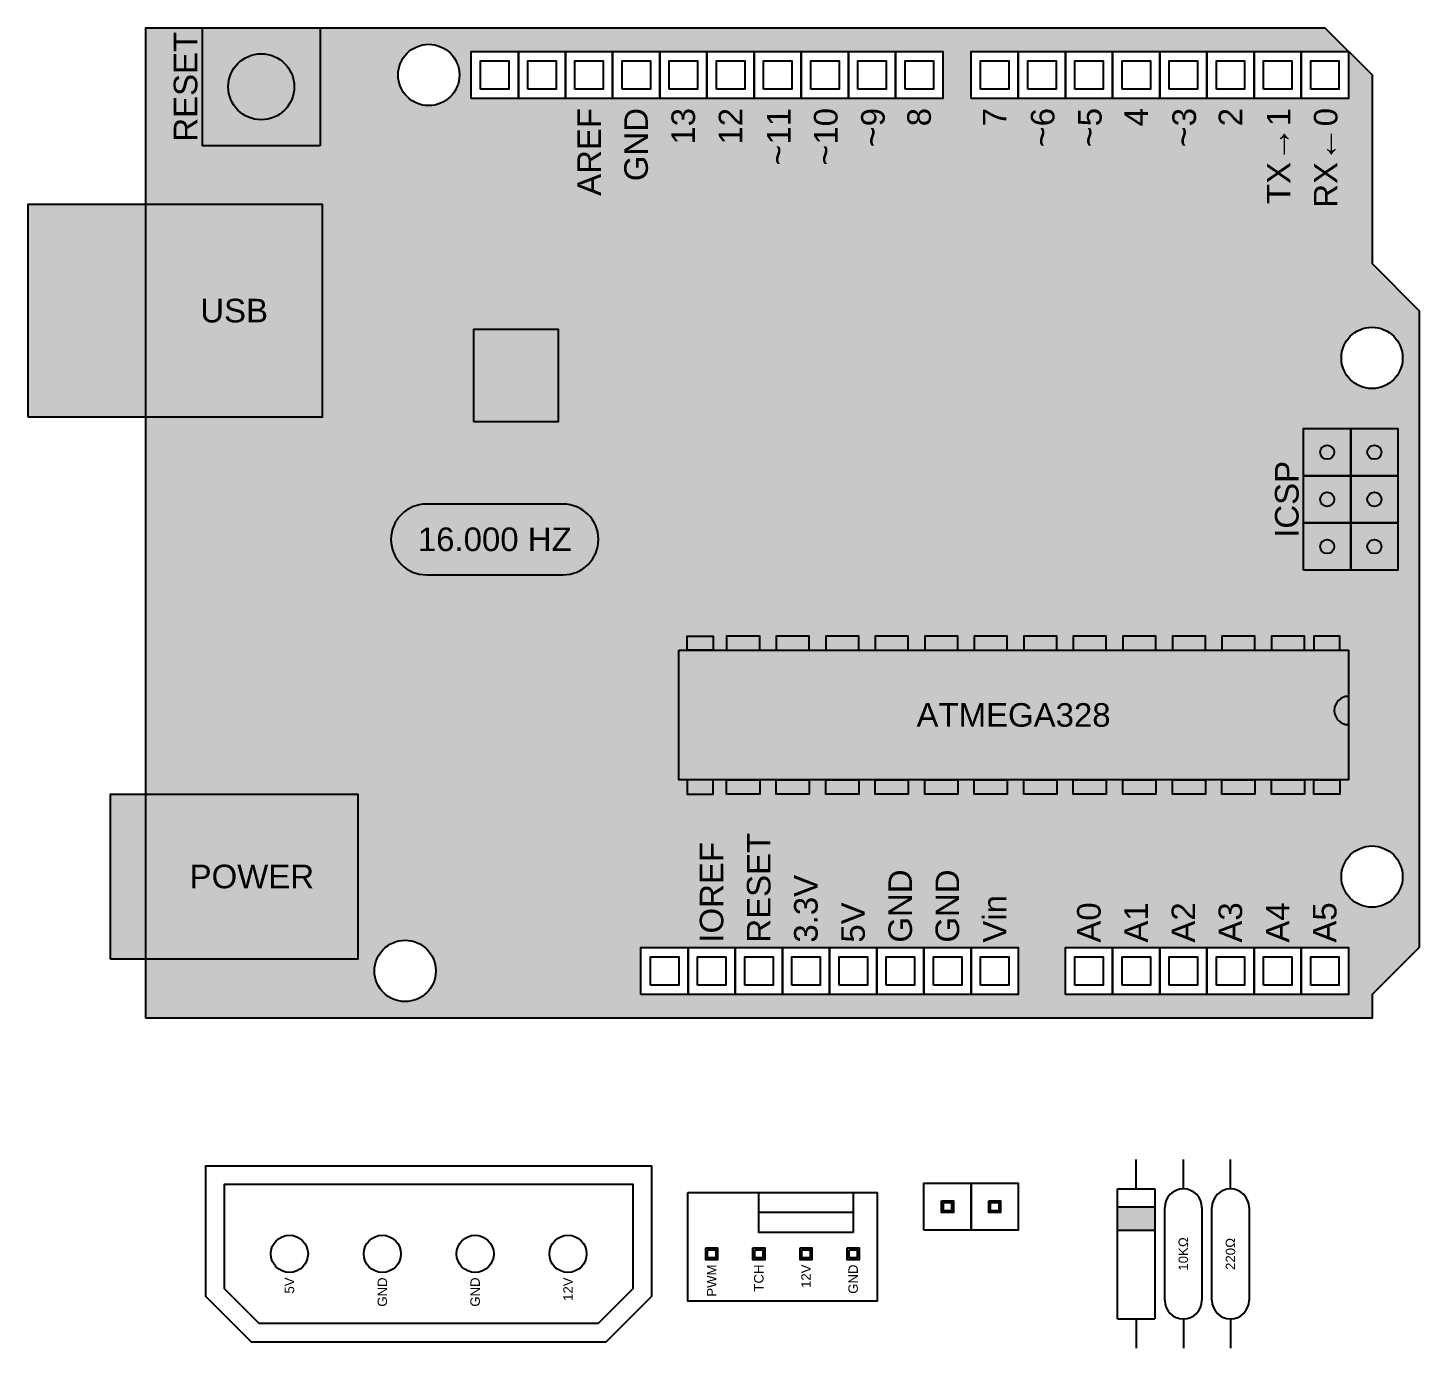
# Model space of a CAD drawing. Header units: millimetres. Extents: x -250 to 9600, y -5237 to 2121.
# Drawn here: x -250 to 2700, y -700 to 2100 of the extents above; entities that cross this region are included whole.
import ezdxf
from ezdxf.enums import TextEntityAlignment as Align

# ---------------------------------------------------------------- set-up
doc = ezdxf.new("R2010")
doc.units = ezdxf.units.MM
doc.styles.get("Standard").update_dxf_attribs({"font": 'arial.ttf'})

msp = doc.modelspace()

# ---------------------------------------------------------------- hatches: boundary and pattern name
h = msp.add_hatch(color=251)
h.dxf.hatch_style = 1
h.paths.add_polyline_path([(2550, 780), (1130, 780), (1130, 505), (2550, 505), (2550, 622.3, -1), (2550, 682.3)])
h.paths.add_polyline_path([(2550, 682.3, 1), (2550, 622.3)], flags=17)
h.paths.add_polyline_path([(2555, 1050), (2455, 1050), (2455, 950), (2555, 950)])
h.paths.add_polyline_path([(2490, 1000, -1), (2520, 1000, -1)], flags=16)
h.paths.add_polyline_path([(2655, 1050), (2555, 1050), (2555, 950), (2655, 950)])
h.paths.add_polyline_path([(2590, 1000, -1), (2620, 1000, -1)], flags=16)
h.paths.add_polyline_path([(2655, 1150), (2555, 1150), (2555, 1050), (2655, 1050)])
h.paths.add_polyline_path([(2590, 1100, -1), (2620, 1100, -1)], flags=16)
h.paths.add_polyline_path([(2555, 1150), (2455, 1150), (2455, 1050), (2555, 1050)])
h.paths.add_polyline_path([(2490, 1100, -1), (2520, 1100, -1)], flags=16)
h.paths.add_polyline_path([(2555, 1250), (2455, 1250), (2455, 1150), (2555, 1150)])
h.paths.add_polyline_path([(2490, 1200, -1), (2520, 1200, -1)], flags=16)
h.paths.add_polyline_path([(2655, 1250), (2555, 1250), (2555, 1150), (2655, 1150)])
h.paths.add_polyline_path([(2590, 1200, -1), (2620, 1200, -1)], flags=16)
h.paths.add_polyline_path([(875, 1460), (695, 1460), (695, 1265), (875, 1265)])
h.paths.add_polyline_path([(370, 2100), (120, 2100), (120, 1850), (370, 1850)])
h.paths.add_polyline_path([(175, 1975, -1), (315, 1975, -1)], flags=16)
h.paths.add_polyline_path([(450, 475), (0, 475), (0, 125), (450, 125)])
h.paths.add_polyline_path([(0, 475), (-75, 475), (-75, 125), (0, 125)])
h = msp.add_hatch(color=5)
h.dxf.hatch_style = 1
h.paths.add_polyline_path([(1750, 1950), (1750, 2050), (1850, 2050), (1950, 2050), (2050, 2050), (2150, 2050), (2250, 2050), (2350, 2050), (2450, 2050), (2550, 2050), (2500, 2100), (370, 2100), (370, 1850), (120, 1850), (120, 2100), (0, 2100), (0, 1725), (375, 1725), (375, 1275), (0, 1275), (0, 475), (450, 475), (450, 125), (0, 125), (0, 0), (2600, 0), (2600, 50), (2700, 150), (2700, 1500), (2600, 1600), (2600, 2000), (2550, 2050), (2550, 1950), (2450, 1950), (2350, 1950), (2250, 1950), (2150, 1950), (2050, 1950), (1950, 1950), (1850, 1950)])
h.paths.add_polyline_path([(1756.7, 810), (1826.7, 810), (1826.7, 780), (1861.7, 780), (1861.7, 810), (1931.7, 810), (1931.7, 780), (1966.7, 780), (1966.7, 810), (2036.7, 810), (2036.7, 780), (2071.7, 780), (2071.7, 810), (2141.7, 810), (2141.7, 780), (2176.7, 780), (2176.7, 810), (2246.7, 810), (2246.7, 780), (2281.7, 780), (2281.7, 810), (2351.7, 810), (2351.7, 780), (2386.7, 780), (2386.7, 810), (2456.7, 810), (2456.7, 780), (2476.7, 780), (2476.7, 810), (2531.7, 810), (2531.7, 780), (2550, 780), (2550, 505), (2531.7, 505), (2531.7, 475), (2476.7, 475), (2476.7, 505), (2456.7, 505), (2456.7, 475), (2386.7, 475), (2386.7, 505), (2351.7, 505), (2351.7, 475), (2281.7, 475), (2281.7, 505), (2246.7, 505), (2246.7, 475), (2176.7, 475), (2176.7, 505), (2141.7, 505), (2141.7, 475), (2071.7, 475), (2071.7, 505), (2036.7, 505), (2036.7, 475), (1966.7, 475), (1966.7, 505), (1931.7, 505), (1931.7, 475), (1861.7, 475), (1861.7, 505), (1826.7, 505), (1826.7, 475), (1756.7, 475), (1756.7, 505), (1721.7, 505), (1721.7, 475), (1651.7, 475), (1651.7, 505), (1616.7, 505), (1616.7, 475), (1546.7, 475), (1546.7, 505), (1511.7, 505), (1511.7, 475), (1441.7, 475), (1441.7, 505), (1406.7, 505), (1406.7, 475), (1336.7, 475), (1336.7, 505), (1301.7, 505), (1301.7, 475), (1231.7, 475), (1231.7, 505), (1203.3, 505), (1203.3, 475), (1148.3, 475), (1148.3, 505), (1130, 505), (1130, 780), (1148.3, 780), (1148.3, 810), (1203.3, 810), (1203.3, 780), (1231.7, 780), (1231.7, 810), (1301.7, 810), (1301.7, 780), (1336.7, 780), (1336.7, 810), (1406.7, 810), (1406.7, 780), (1441.7, 780), (1441.7, 810), (1511.7, 810), (1511.7, 780), (1546.7, 780), (1546.7, 810), (1616.7, 810), (1616.7, 780), (1651.7, 780), (1651.7, 810), (1721.7, 810), (1721.7, 780), (1756.7, 780)], flags=16)
h.paths.add_polyline_path([(1690, 1950), (1590, 1950), (1490, 1950), (1390, 1950), (1290, 1950), (1190, 1950), (1090, 1950), (990, 1950), (890, 1950), (790, 1950), (690, 1950), (690, 2050), (790, 2050), (890, 2050), (990, 2050), (1090, 2050), (1190, 2050), (1290, 2050), (1390, 2050), (1490, 2050), (1590, 2050), (1690, 2050)], flags=16)
h.paths.add_polyline_path([(2455, 1250), (2555, 1250), (2655, 1250), (2655, 1150), (2655, 1050), (2655, 950), (2555, 950), (2455, 950), (2455, 1050), (2455, 1150)], flags=16)
h.paths.add_polyline_path([(1670, 1970), (1610, 1970), (1610, 2030), (1670, 2030)], flags=0)
h.paths.add_polyline_path([(1570, 1970), (1510, 1970), (1510, 2030), (1570, 2030)], flags=0)
h.paths.add_polyline_path([(2520, 1200, -1), (2490, 1200, -1)], flags=0)
h.paths.add_polyline_path([(2520, 1100, -1), (2490, 1100, -1)], flags=0)
h.paths.add_polyline_path([(1470, 1970), (1410, 1970), (1410, 2030), (1470, 2030)], flags=0)
h.paths.add_polyline_path([(2520, 1000, -1), (2490, 1000, -1)], flags=0)
h.paths.add_polyline_path([(2535, 1400, -1), (2665, 1400, -1)], flags=16)
h.paths.add_polyline_path([(1370, 1970), (1310, 1970), (1310, 2030), (1370, 2030)], flags=0)
h.paths.add_polyline_path([(885, 940), (595, 940, -1), (595, 1090), (885, 1090, -1)], flags=16)
h.paths.add_polyline_path([(2620, 1200, -1), (2590, 1200, -1)], flags=0)
h.paths.add_polyline_path([(2620, 1100, -1), (2590, 1100, -1)], flags=0)
h.paths.add_polyline_path([(1270, 1970), (1210, 1970), (1210, 2030), (1270, 2030)], flags=0)
h.paths.add_polyline_path([(875, 1265), (695, 1265), (695, 1460), (875, 1460)], flags=16)
h.paths.add_polyline_path([(2620, 1000, -1), (2590, 1000, -1)], flags=0)
h.paths.add_polyline_path([(1170, 1970), (1110, 1970), (1110, 2030), (1170, 2030)], flags=0)
h.paths.add_polyline_path([(1070, 1970), (1010, 1970), (1010, 2030), (1070, 2030)], flags=0)
h.paths.add_polyline_path([(970, 1970), (910, 1970), (910, 2030), (970, 2030)], flags=0)
h.paths.add_polyline_path([(1750, 150), (1850, 150), (1850, 50), (1750, 50), (1650, 50), (1550, 50), (1450, 50), (1350, 50), (1250, 50), (1150, 50), (1050, 50), (1050, 150), (1150, 150), (1250, 150), (1350, 150), (1450, 150), (1550, 150), (1650, 150)], flags=16)
h.paths.add_polyline_path([(1950, 150), (2050, 150), (2150, 150), (2250, 150), (2350, 150), (2450, 150), (2550, 150), (2550, 50), (2450, 50), (2350, 50), (2250, 50), (2150, 50), (2050, 50), (1950, 50)], flags=16)
h.paths.add_polyline_path([(1730, 130), (1730, 70), (1670, 70), (1670, 130)], flags=0)
h.paths.add_polyline_path([(1770, 130), (1830, 130), (1830, 70), (1770, 70)], flags=0)
h.paths.add_polyline_path([(1630, 130), (1630, 70), (1570, 70), (1570, 130)], flags=0)
h.paths.add_polyline_path([(870, 1970), (810, 1970), (810, 2030), (870, 2030)], flags=0)
h.paths.add_polyline_path([(1530, 130), (1530, 70), (1470, 70), (1470, 130)], flags=0)
h.paths.add_polyline_path([(1970, 130), (2030, 130), (2030, 70), (1970, 70)], flags=0)
h.paths.add_polyline_path([(1430, 130), (1430, 70), (1370, 70), (1370, 130)], flags=0)
h.paths.add_polyline_path([(2070, 130), (2130, 130), (2130, 70), (2070, 70)], flags=0)
h.paths.add_polyline_path([(1330, 130), (1330, 70), (1270, 70), (1270, 130)], flags=0)
h.paths.add_polyline_path([(2170, 130), (2230, 130), (2230, 70), (2170, 70)], flags=0)
h.paths.add_polyline_path([(2665, 300, -1), (2535, 300, -1)], flags=16)
h.paths.add_polyline_path([(770, 1970), (710, 1970), (710, 2030), (770, 2030)], flags=0)
h.paths.add_polyline_path([(1230, 130), (1230, 70), (1170, 70), (1170, 130)], flags=0)
h.paths.add_polyline_path([(2270, 130), (2330, 130), (2330, 70), (2270, 70)], flags=0)
h.paths.add_polyline_path([(1130, 130), (1130, 70), (1070, 70), (1070, 130)], flags=0)
h.paths.add_polyline_path([(2370, 130), (2430, 130), (2430, 70), (2370, 70)], flags=0)
h.paths.add_polyline_path([(535, 2000, -1), (665, 2000, -1)], flags=16)
h.paths.add_polyline_path([(2470, 130), (2530, 130), (2530, 70), (2470, 70)], flags=0)
h.paths.add_polyline_path([(615, 100, -1), (485, 100, -1)], flags=16)
h = msp.add_hatch(color=253)
h.dxf.hatch_style = 1
h.paths.add_polyline_path([(2520, 1200, 1), (2490, 1200, 1)])
h.paths.add_polyline_path([(2520, 1100, 1), (2490, 1100, 1)])
h.paths.add_polyline_path([(2490, 1000, 1), (2520, 1000, 1)])
h.paths.add_polyline_path([(2620, 1000, 1), (2590, 1000, 1)])
h.paths.add_polyline_path([(2590, 1100, 1), (2620, 1100, 1)])
h.paths.add_polyline_path([(2590, 1200, 1), (2620, 1200, 1)])
h.paths.add_polyline_path([(885, 1090), (595, 1090, 1), (595, 940), (885, 940, 1)])
h.paths.add_polyline_path([(175, 1975, 1), (315, 1975, 1)])
h.paths.add_polyline_path([(375, 1725), (0, 1725), (0, 1275), (375, 1275)])
h.paths.add_polyline_path([(0, 1725), (-250, 1725), (-250, 1275), (0, 1275)])
h.paths.add_polyline_path([(1203.3, 505), (1148.3, 505), (1148.3, 475), (1203.3, 475)])
h.paths.add_polyline_path([(1301.7, 505), (1231.7, 505), (1231.7, 475), (1301.7, 475)])
h.paths.add_polyline_path([(1406.7, 505), (1336.7, 505), (1336.7, 475), (1406.7, 475)])
h.paths.add_polyline_path([(1511.7, 505), (1441.7, 505), (1441.7, 475), (1511.7, 475)])
h.paths.add_polyline_path([(1616.7, 505), (1546.7, 505), (1546.7, 475), (1616.7, 475)])
h.paths.add_polyline_path([(1721.7, 505), (1651.7, 505), (1651.7, 475), (1721.7, 475)])
h.paths.add_polyline_path([(1826.7, 505), (1756.7, 505), (1756.7, 475), (1826.7, 475)])
h.paths.add_polyline_path([(1931.7, 505), (1861.7, 505), (1861.7, 475), (1931.7, 475)])
h.paths.add_polyline_path([(2036.7, 505), (1966.7, 505), (1966.7, 475), (2036.7, 475)])
h.paths.add_polyline_path([(2141.7, 505), (2071.7, 505), (2071.7, 475), (2141.7, 475)])
h.paths.add_polyline_path([(2246.7, 505), (2176.7, 505), (2176.7, 475), (2246.7, 475)])
h.paths.add_polyline_path([(2351.7, 505), (2281.7, 505), (2281.7, 475), (2351.7, 475)])
h.paths.add_polyline_path([(2456.7, 505), (2386.7, 505), (2386.7, 475), (2456.7, 475)])
h.paths.add_polyline_path([(2531.7, 505), (2476.7, 505), (2476.7, 475), (2531.7, 475)])
h.paths.add_polyline_path([(2531.7, 810), (2476.7, 810), (2476.7, 780), (2531.7, 780)])
h.paths.add_polyline_path([(2456.7, 810), (2386.7, 810), (2386.7, 780), (2456.7, 780)])
h.paths.add_polyline_path([(2351.7, 810), (2281.7, 810), (2281.7, 780), (2351.7, 780)])
h.paths.add_polyline_path([(2246.7, 810), (2176.7, 810), (2176.7, 780), (2246.7, 780)])
h.paths.add_polyline_path([(2141.7, 810), (2071.7, 810), (2071.7, 780), (2141.7, 780)])
h.paths.add_polyline_path([(2036.7, 810), (1966.7, 810), (1966.7, 780), (2036.7, 780)])
h.paths.add_polyline_path([(1931.7, 810), (1861.7, 810), (1861.7, 780), (1931.7, 780)])
h.paths.add_polyline_path([(1826.7, 810), (1756.7, 810), (1756.7, 780), (1826.7, 780)])
h.paths.add_polyline_path([(1721.7, 810), (1651.7, 810), (1651.7, 780), (1721.7, 780)])
h.paths.add_polyline_path([(1616.7, 810), (1546.7, 810), (1546.7, 780), (1616.7, 780)])
h.paths.add_polyline_path([(1511.7, 810), (1441.7, 810), (1441.7, 780), (1511.7, 780)])
h.paths.add_polyline_path([(1406.7, 810), (1336.7, 810), (1336.7, 780), (1406.7, 780)])
h.paths.add_polyline_path([(1301.7, 810), (1231.7, 810), (1231.7, 780), (1301.7, 780)])
h.paths.add_polyline_path([(1203.3, 810), (1148.3, 810), (1148.3, 780), (1203.3, 780)])
h = msp.add_hatch(color=256)
h.dxf.hatch_style = 1
h.paths.add_polyline_path([(2139.4, -400), (2060.6, -400), (2060.6, -450), (2139.4, -450)])

# ---------------------------------------------------------------- linework, layer by layer
for p, q in [((2100, -362.2), (2100, -300)), ((2200, -362.2), (2200, -300)), ((2300, -362.2), (2300, -300)), ((2060.6, -637.8), (2060.6, -362.2)), ((2139.4, -362.2), (2139.4, -637.8)), ((2100, -637.7), (2100, -700)), ((2200, -637.7), (2200, -700)), ((2300, -637.7), (2300, -700))]:
    msp.add_line(p, q)
at = {"color": 1}
for points in [[(0, 0), (0, 2100), (2500, 2100), (2600, 2000), (2600, 1600), (2700, 1500), (2700, 150), (2600, 50), (2600, 0)], [(370, 1850), (120, 1850), (120, 2100), (370, 2100)], [(-250, 1275), (375, 1275), (375, 1725), (-250, 1725)], [(695, 1265), (875, 1265), (875, 1460), (695, 1460)], [(1203.3, 780), (1148.3, 780), (1148.3, 810), (1203.3, 810)], [(1231.7, 780), (1301.7, 780), (1301.7, 810), (1231.7, 810)], [(1336.7, 780), (1406.7, 780), (1406.7, 810), (1336.7, 810)], [(1441.7, 780), (1511.7, 780), (1511.7, 810), (1441.7, 810)], [(1546.7, 780), (1616.7, 780), (1616.7, 810), (1546.7, 810)], [(1651.7, 780), (1721.7, 780), (1721.7, 810), (1651.7, 810)], [(1756.7, 780), (1826.7, 780), (1826.7, 810), (1756.7, 810)], [(1861.7, 780), (1931.7, 780), (1931.7, 810), (1861.7, 810)], [(1966.7, 780), (2036.7, 780), (2036.7, 810), (1966.7, 810)], [(2071.7, 780), (2141.7, 780), (2141.7, 810), (2071.7, 810)], [(2176.7, 780), (2246.7, 780), (2246.7, 810), (2176.7, 810)], [(2281.7, 780), (2351.7, 780), (2351.7, 810), (2281.7, 810)], [(2386.7, 780), (2456.7, 780), (2456.7, 810), (2386.7, 810)], [(2476.7, 780), (2531.7, 780), (2531.7, 810), (2476.7, 810)], [(1130, 780), (2550, 780), (2550, 505), (1130, 505)], [(1203.3, 505), (1148.3, 505), (1148.3, 475), (1203.3, 475)], [(1231.7, 505), (1301.7, 505), (1301.7, 475), (1231.7, 475)], [(1336.7, 505), (1406.7, 505), (1406.7, 475), (1336.7, 475)], [(1441.7, 505), (1511.7, 505), (1511.7, 475), (1441.7, 475)], [(1546.7, 505), (1616.7, 505), (1616.7, 475), (1546.7, 475)], [(1651.7, 505), (1721.7, 505), (1721.7, 475), (1651.7, 475)], [(1756.7, 505), (1826.7, 505), (1826.7, 475), (1756.7, 475)], [(1861.7, 505), (1931.7, 505), (1931.7, 475), (1861.7, 475)], [(1966.7, 505), (2036.7, 505), (2036.7, 475), (1966.7, 475)], [(2071.7, 505), (2141.7, 505), (2141.7, 475), (2071.7, 475)], [(2176.7, 505), (2246.7, 505), (2246.7, 475), (2176.7, 475)], [(2281.7, 505), (2351.7, 505), (2351.7, 475), (2281.7, 475)], [(2386.7, 505), (2456.7, 505), (2456.7, 475), (2386.7, 475)], [(2476.7, 505), (2531.7, 505), (2531.7, 475), (2476.7, 475)], [(-75, 125), (-75, 475), (450, 475), (450, 125)]]:
    msp.add_lwpolyline(points, close=True, dxfattribs=at)
for points in [[(690, 1950), (690, 2050), (790, 2050), (790, 1950)], [(790, 1950), (790, 2050), (890, 2050), (890, 1950)], [(890, 1950), (890, 2050), (990, 2050), (990, 1950)], [(990, 1950), (990, 2050), (1090, 2050), (1090, 1950)], [(1090, 1950), (1090, 2050), (1190, 2050), (1190, 1950)], [(1190, 1950), (1190, 2050), (1290, 2050), (1290, 1950)], [(1290, 1950), (1290, 2050), (1390, 2050), (1390, 1950)], [(1390, 1950), (1390, 2050), (1490, 2050), (1490, 1950)], [(1490, 1950), (1490, 2050), (1590, 2050), (1590, 1950)], [(1590, 1950), (1590, 2050), (1690, 2050), (1690, 1950)], [(1750, 1950), (1750, 2050), (1850, 2050), (1850, 1950)], [(1850, 1950), (1850, 2050), (1950, 2050), (1950, 1950)], [(1950, 1950), (1950, 2050), (2050, 2050), (2050, 1950)], [(2050, 1950), (2050, 2050), (2150, 2050), (2150, 1950)], [(2150, 1950), (2150, 2050), (2250, 2050), (2250, 1950)], [(2250, 1950), (2250, 2050), (2350, 2050), (2350, 1950)], [(2350, 1950), (2350, 2050), (2450, 2050), (2450, 1950)], [(2450, 1950), (2450, 2050), (2550, 2050), (2550, 1950)], [(710, 1970), (710, 2030), (770, 2030), (770, 1970)], [(810, 1970), (810, 2030), (870, 2030), (870, 1970)], [(910, 1970), (910, 2030), (970, 2030), (970, 1970)], [(1010, 1970), (1010, 2030), (1070, 2030), (1070, 1970)], [(1110, 1970), (1110, 2030), (1170, 2030), (1170, 1970)], [(1210, 1970), (1210, 2030), (1270, 2030), (1270, 1970)], [(1310, 1970), (1310, 2030), (1370, 2030), (1370, 1970)], [(1410, 1970), (1410, 2030), (1470, 2030), (1470, 1970)], [(1510, 1970), (1510, 2030), (1570, 2030), (1570, 1970)], [(1610, 1970), (1610, 2030), (1670, 2030), (1670, 1970)], [(1770, 1970), (1770, 2030), (1830, 2030), (1830, 1970)], [(1870, 1970), (1870, 2030), (1930, 2030), (1930, 1970)], [(1970, 1970), (1970, 2030), (2030, 2030), (2030, 1970)], [(2070, 1970), (2070, 2030), (2130, 2030), (2130, 1970)], [(2170, 1970), (2170, 2030), (2230, 2030), (2230, 1970)], [(2270, 1970), (2270, 2030), (2330, 2030), (2330, 1970)], [(2370, 1970), (2370, 2030), (2430, 2030), (2430, 1970)], [(2470, 1970), (2470, 2030), (2530, 2030), (2530, 1970)], [(2455, 1150), (2455, 1250), (2555, 1250), (2555, 1150)], [(2555, 1150), (2555, 1250), (2655, 1250), (2655, 1150)], [(2455, 1050), (2455, 1150), (2555, 1150), (2555, 1050)], [(2555, 1050), (2555, 1150), (2655, 1150), (2655, 1050)], [(2455, 950), (2455, 1050), (2555, 1050), (2555, 950)], [(2555, 950), (2555, 1050), (2655, 1050), (2655, 950)], [(1050, 50), (1050, 150), (1150, 150), (1150, 50)], [(1150, 50), (1150, 150), (1250, 150), (1250, 50)], [(1250, 50), (1250, 150), (1350, 150), (1350, 50)], [(1350, 50), (1350, 150), (1450, 150), (1450, 50)], [(1450, 50), (1450, 150), (1550, 150), (1550, 50)], [(1550, 50), (1550, 150), (1650, 150), (1650, 50)], [(1650, 50), (1650, 150), (1750, 150), (1750, 50)], [(1750, 50), (1750, 150), (1850, 150), (1850, 50)], [(1950, 50), (1950, 150), (2050, 150), (2050, 50)], [(2050, 50), (2050, 150), (2150, 150), (2150, 50)], [(2150, 50), (2150, 150), (2250, 150), (2250, 50)], [(2250, 50), (2250, 150), (2350, 150), (2350, 50)], [(2350, 50), (2350, 150), (2450, 150), (2450, 50)], [(2450, 50), (2450, 150), (2550, 150), (2550, 50)], [(1070, 70), (1070, 130), (1130, 130), (1130, 70)], [(1170, 70), (1170, 130), (1230, 130), (1230, 70)], [(1270, 70), (1270, 130), (1330, 130), (1330, 70)], [(1370, 70), (1370, 130), (1430, 130), (1430, 70)], [(1470, 70), (1470, 130), (1530, 130), (1530, 70)], [(1570, 70), (1570, 130), (1630, 130), (1630, 70)], [(1670, 70), (1670, 130), (1730, 130), (1730, 70)], [(1770, 70), (1770, 130), (1830, 130), (1830, 70)], [(1970, 70), (1970, 130), (2030, 130), (2030, 70)], [(2070, 70), (2070, 130), (2130, 130), (2130, 70)], [(2170, 70), (2170, 130), (2230, 130), (2230, 70)], [(2270, 70), (2270, 130), (2330, 130), (2330, 70)], [(2370, 70), (2370, 130), (2430, 130), (2430, 70)], [(2470, 70), (2470, 130), (2530, 130), (2530, 70)], [(1650, -450), (1650, -350), (1750, -350), (1750, -450)], [(1750, -450), (1750, -350), (1850, -350), (1850, -450)], [(1149.2, -370.1), (1550.8, -370.1), (1550.8, -600), (1149.2, -600)], [(1500, -454.7), (1300, -454.7), (1300, -370.1), (1500, -370.1)], [(1500, -412.4), (1300, -412.4), (1300, -370.1), (1500, -370.1)], [(1687.4, -387.4), (1712.6, -387.4), (1712.6, -412.6), (1687.4, -412.6)], [(1691.3, -391.3), (1708.7, -391.3), (1708.7, -408.7), (1691.3, -408.7)], [(1787.4, -387.4), (1812.6, -387.4), (1812.6, -412.6), (1787.4, -412.6)], [(1791.3, -391.3), (1808.7, -391.3), (1808.7, -408.7), (1791.3, -408.7)], [(1187.4, -487.4), (1212.6, -487.4), (1212.6, -512.6), (1187.4, -512.6)], [(1191.3, -491.3), (1208.7, -491.3), (1208.7, -508.7), (1191.3, -508.7)], [(1287.4, -487.4), (1312.6, -487.4), (1312.6, -512.6), (1287.4, -512.6)], [(1291.3, -491.3), (1308.7, -491.3), (1308.7, -508.7), (1291.3, -508.7)], [(1387.4, -487.4), (1412.6, -487.4), (1412.6, -512.6), (1387.4, -512.6)], [(1391.3, -491.3), (1408.7, -491.3), (1408.7, -508.7), (1391.3, -508.7)], [(1487.4, -487.4), (1512.6, -487.4), (1512.6, -512.6), (1487.4, -512.6)], [(1491.3, -491.3), (1508.7, -491.3), (1508.7, -508.7), (1491.3, -508.7)]]:
    msp.add_lwpolyline(points, close=True)
msp.add_lwpolyline([(885, 940, 1), (885, 1090), (595, 1090, 1), (595, 940)], format="xyb", close=True, dxfattribs=at)
at = {"color": 7}
for points in [[(127.6, -590.1), (127.6, -313), (1072.4, -313), (1072.4, -590.1), (975.6, -687), (224.4, -687)], [(166.9, -573.8), (166.9, -352.4), (1033.1, -352.4), (1033.1, -573.8), (959.3, -647.6), (240.7, -647.6)]]:
    msp.add_lwpolyline(points, close=True, dxfattribs=at)
for points in [[(2060.6, -362.2), (2139.4, -362.2)], [(2060.6, -400), (2139.4, -400)], [(2160.6, -598.4), (2160.6, -401.6)], [(2239.4, -401.6), (2239.4, -598.4)], [(2260.6, -598.4), (2260.6, -401.6)], [(2339.4, -401.6), (2339.4, -598.4)], [(2060.6, -450), (2139.4, -450)], [(2060.6, -637.8), (2139.4, -637.8)]]:
    msp.add_lwpolyline(points)
at = {"color": 1}
for centre, radius in [((600, 2000), 65), ((245, 1975), 70), ((2600, 1400), 65), ((2600, 300), 65), ((550, 100), 65)]:
    msp.add_circle(centre, radius, dxfattribs=at)
for centre in [(2505, 1200), (2605, 1200), (2505, 1100), (2605, 1100), (2505, 1000), (2605, 1000)]:
    msp.add_circle(centre, 15)
at = {"color": 7}
for centre in [(304.7, -500), (501.6, -500), (698.4, -500), (895.3, -500)]:
    msp.add_circle(centre, 39.4, dxfattribs=at)
at = {"color": 1}
msp.add_arc((2550, 652.3), 30, 90, 270, dxfattribs=at)
for centre, start, end in [((2200, -401.6), 0, 180), ((2300, -401.6), 0, 180), ((2200, -598.4), 180, 0), ((2300, -598.4), 180, 0)]:
    msp.add_arc(centre, 39.4, start, end)

# ---------------------------------------------------------------- texts
for s, p in [('5V', (304.7, -550)), ('GND', (501.6, -550)), ('GND', (698.4, -550)), ('12V', (895.3, -550))]:
    msp.add_text(s, height=20, rotation=90).set_placement(p, align=Align.MIDDLE_RIGHT)
at = {"rotation": 90}
for s, width, insert, char_height, attachment_point in [('RESET', 4.5, (110, 1975), 50, 8), ('AREF', 4.5, (940, 1930), 50, 6), ('GND', 4.5, (1040, 1930), 50, 6), ('13', 4.5, (1140, 1930), 50, 6), ('12', 4.5, (1240, 1930), 50, 6), ('{\\H1.0833x;~}11', 4.5, (1340, 1930), 50, 6), ('{\\H1.0833x;~}10', 4.5, (1440, 1930), 50, 6), ('{\\H1.0833x;~}9', 4.5, (1540, 1930), 50, 6), ('8', 4.5, (1640, 1930), 50, 6), ('7', 4.5, (1800, 1930), 50, 6), ('{\\H1.0833x;~}6', 4.5, (1900, 1930), 50, 6), ('{\\H1.0833x;~}5', 4.5, (2000, 1930), 50, 6), ('4', 4.5, (2100, 1930), 50, 6), ('{\\H1.0833x;~}3', 4.5, (2200, 1930), 50, 6), ('2', 4.5, (2300, 1930), 50, 6), ('TX{\\H1.0833x;→}1', 4.5, (2400, 1930), 50, 6), ('RX{\\H1.0833x;←}0', 4.5, (2500, 1930), 50, 6), ('ICSP', 4.5, (2445, 1100), 50, 8), ('RESET', 4.5, (1300, 160), 50, 4), ('IOREF', 4.5, (1200, 160), 50, 4), ('3.3V', 4.5, (1400, 160), 50, 4), ('GND', 4.5, (1600, 160), 50, 4), ('GND', 4.5, (1700, 160), 50, 4), ('5V', 4.5, (1500, 160), 50, 4), ('Vin', 4.5, (1800, 160), 50, 4), ('A0', 4.5, (2000, 160), 50, 4), ('A1', 4.5, (2100, 160), 50, 4), ('A2', 4.5, (2200, 160), 50, 4), ('A3', 4.5, (2300, 160), 50, 4), ('A4', 4.5, (2400, 160), 50, 4), ('A5', 4.5, (2500, 160), 50, 4), ('10KΩ', 83.152, (2200, -500), 20, 5), ('220Ω', 83.152, (2300, -500), 20, 5), ('PWM', 4.5, (1200, -522.6), 20, 6), ('TCH', 4.5, (1300, -522.6), 20, 6), ('12V', 4.5, (1400, -522.6), 20, 6), ('GND', 4.5, (1500, -522.6), 20, 6)]:
    msp.add_mtext_dynamic_manual_height_columns(s, width=width, gutter_width=12.5, heights=[0], dxfattribs=dict(at, insert=insert, char_height=char_height, attachment_point=attachment_point))
at = {"char_height": 50, "attachment_point": 5}
for s, width, insert in [('USB', 307.382, (187.5, 1500)), ('16.000 HZ', 426.627, (740, 1015)), ('ATMEGA328', 4.5, (1840, 642.5)), ('POWER', 4.5, (225, 300))]:
    msp.add_mtext_dynamic_manual_height_columns(s, width=width, gutter_width=12.5, heights=[0], dxfattribs=dict(at, insert=insert))

doc.saveas('drawing.dxf')
